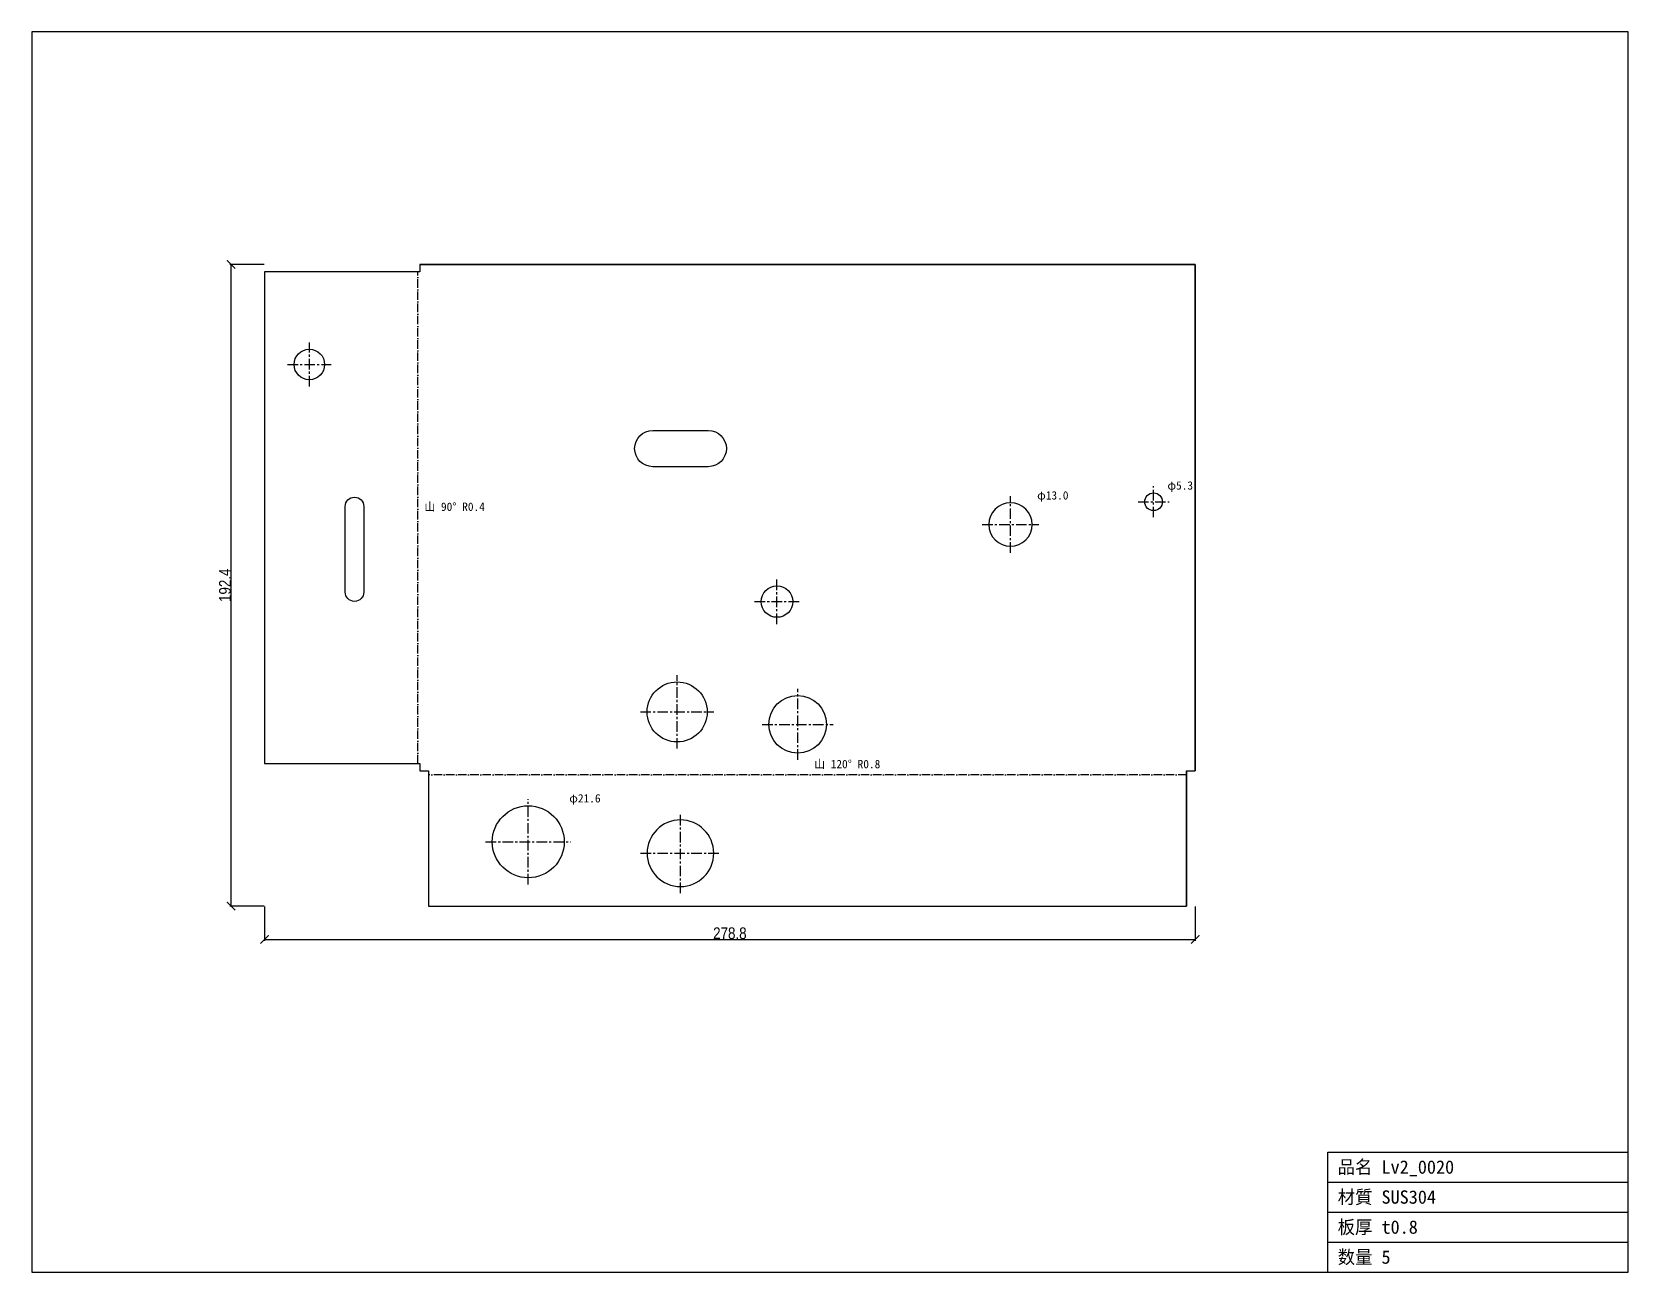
# Model space of a CAD drawing. Header units: millimetres. Extents: x -116 to 362, y -150 to 221.
import ezdxf

# ---------------------------------------------------------------- set-up
doc = ezdxf.new("R2010")
doc.units = ezdxf.units.MM
doc.linetypes.add('CENTER', pattern=[5.08, 3.175, -0.635, 0.635, -0.635])
doc.linetypes.add('DASHDOT', pattern=[3.556, 2.54, -0.508, 0, -0.508])
doc.styles.add('OpenSansCondensed-Light', font='OpenSansCondensed-Light.ttf')
doc.dimstyles.new('EZDXF', dxfattribs={"dimtxt": 0.25, "dimasz": 0.175, "dimexe": 0.375, "dimexo": 0.125, "dimgap": 0.1, "dimtad": 1, "dimlfac": 100, "dimzin": 12, "dimdsep": 46, "dimtxsty": 'OpenSansCondensed-Light', "dimblk": 'ARCHTICK', "dimcen": 2.5, "dimazin": 3, "dimtfac": 0.5, "dimtmove": 2, "dimatfit": 3})

# ---------------------------------------------------------------- blocks, each defined once
blk = doc.blocks.new('HOLE_D21_58')
blk.add_circle((0, 0), 10.79)
blk = doc.blocks.new('HOLE_D5_30')
blk.add_circle((0, 0), 2.65)
blk = doc.blocks.new('_ARCHTICK')
at = {"color": 0, "linetype": 'BYBLOCK', "const_width": 0.15}
blk.add_lwpolyline([(-0.5, -0.5), (0.5, 0.5)], dxfattribs=at)

msp = doc.modelspace()

# ---------------------------------------------------------------- linework, layer by layer
at = {"color": 7, "linetype": 'CONTINUOUS'}
for p, q in [((362.01, 221.47), (-116.24, 221.47)), ((-116.24, 221.47), (-116.24, -150.3)), ((362.01, -150.3), (362.01, 221.47)), ((-13.46, 149.57), (-46.53, 149.56)), ((-46.53, 149.57), (-46.53, 2.2)), ((0, 149.57), (-13.46, 149.57)), ((232.3, 151.77), (0, 151.77)), ((0, 151.77), (232.3, 151.77)), ((0, 151.77), (0, 149.57)), ((232.3, 0), (232.3, 151.77)), ((232.3, 151.77), (232.3, 0)), ((-46.53, 2.2), (0, 2.2)), ((0, 2.2), (0, 0)), ((0, 0), (2.6, 0)), ((2.6, 0), (2.6, -9.2)), ((229.7, 0), (229.7, -40.59)), ((229.7, 0), (232.3, 0)), ((229.7, -40.59), (229.7, 0)), ((2.6, -9.2), (2.6, -26.96)), ((2.6, -26.96), (2.6, -40.59)), ((2.6, -40.59), (229.71, -40.59)), ((272.01, -150.3), (272.01, -114.3)), ((272.01, -114.3), (362.01, -114.3)), ((272.01, -123.3), (362.01, -123.3)), ((272.01, -132.3), (362.01, -132.3)), ((272.01, -141.3), (362.01, -141.3)), ((-116.24, -150.3), (362.01, -150.3))]:
    msp.add_line(p, q, dxfattribs=at)
at = {"color": 4, "linetype": 'DASHDOT'}
for p, q in [((-0.63, 2.2), (-0.63, 149.57)), ((229.7, -1.26), (2.6, -1.26))]:
    msp.add_line(p, q, dxfattribs=at)
at = {"color": 1, "linetype": 'CENTER'}
for p, q in [((-33.11, 115.21), (-33.11, 128.34)), ((-39.68, 121.78), (-26.55, 121.78)), ((176.97, 65.3), (176.97, 82.29)), ((219.84, 75.96), (219.84, 85.26)), ((215.19, 80.61), (224.49, 80.61)), ((168.47, 73.79), (185.46, 73.79)), ((106.99, 43.98), (106.99, 57.42)), ((100.27, 50.7), (113.71, 50.7)), ((77.09, 6.61), (77.09, 28.63)), ((113.21, 3.24), (113.21, 24.55)), ((66.08, 17.62), (88.1, 17.62)), ((102.55, 13.89), (123.86, 13.89)), ((32.48, -34.1), (32.48, -8.52)), ((78.07, -36.72), (78.07, -12.76)), ((19.69, -21.31), (45.27, -21.31)), ((66.09, -24.74), (90.05, -24.74))]:
    msp.add_line(p, q, dxfattribs=at)
at = {"color": 7, "linetype": 'CONTINUOUS'}
for points in [[(69.79, 102), (86.42, 102, -1), (86.42, 91.14), (69.79, 91.14, -1)], [(-22.36, 53.55), (-22.36, 79.23, -1), (-16.81, 79.23), (-16.81, 53.55, -1)]]:
    msp.add_lwpolyline(points, format="xyb", close=True, dxfattribs=at)
for centre, radius in [((-33.11, 121.78), 4.57), ((106.99, 50.7), 4.72), ((77.09, 17.62), 9.01), ((77.09, 17.62), 9.01), ((113.21, 13.89), 8.65)]:
    msp.add_circle(centre, radius, dxfattribs=at)
for centre, radius, start, end in [((176.97, 73.79), 6.5, 0, 180), ((176.97, 73.79), 6.5, 180, 0), ((78.07, -24.74), 9.98, 0, 180), ((78.07, -24.74), 9.98, 180, 0)]:
    msp.add_arc(centre, radius, start, end, dxfattribs=at)

# ---------------------------------------------------------------- block references
for name, p in [('HOLE_D5_30', (219.84, 80.61)), ('HOLE_D21_58', (32.48, -21.31))]:
    msp.add_blockref(name, p, dxfattribs=at)

# ---------------------------------------------------------------- texts
at = {"color": 2}
for s, height, p in [('φ5.3', 2.5, (223.99, 84.26)), ('φ13.0', 2.5, (184.96, 81.29)), ('山 90° R0.4', 2.5, (1.37, 77.88)), ('山 120° R0.8', 2.5, (118.15, 0.74)), ('φ21.6', 2.5, (44.77, -9.52)), ('品名 Lv2_0020', 4, (275.01, -120.8)), ('材質 SUS304', 4, (275.01, -129.8)), ('板厚 t0.8', 4, (275.01, -138.8)), ('数量 5', 4, (275.01, -147.8))]:
    msp.add_text(s, height=height, dxfattribs=at).set_placement(p)

# ---------------------------------------------------------------- dimensions: what is measured, and where the dimension line sits
at = {"color": 8}
msp.add_linear_dim(base=(-56.53, -40.59), p1=(-46.53, -40.59), p2=(-46.53, 151.77), angle=90, dimstyle='EZDXF', override={"dimtxt": 3.5, "dimasz": 2.5, "dimdec": 1, "dimlfac": 1}, dxfattribs=at).render()
msp.add_linear_dim(base=(-46.53, -50.59), p1=(-46.53, -40.59), p2=(232.3, -40.59), dimstyle='EZDXF', override={"dimtxt": 3.5, "dimasz": 2.5, "dimdec": 1, "dimlfac": 1}, dxfattribs=at).render()

doc.saveas('drawing.dxf')
